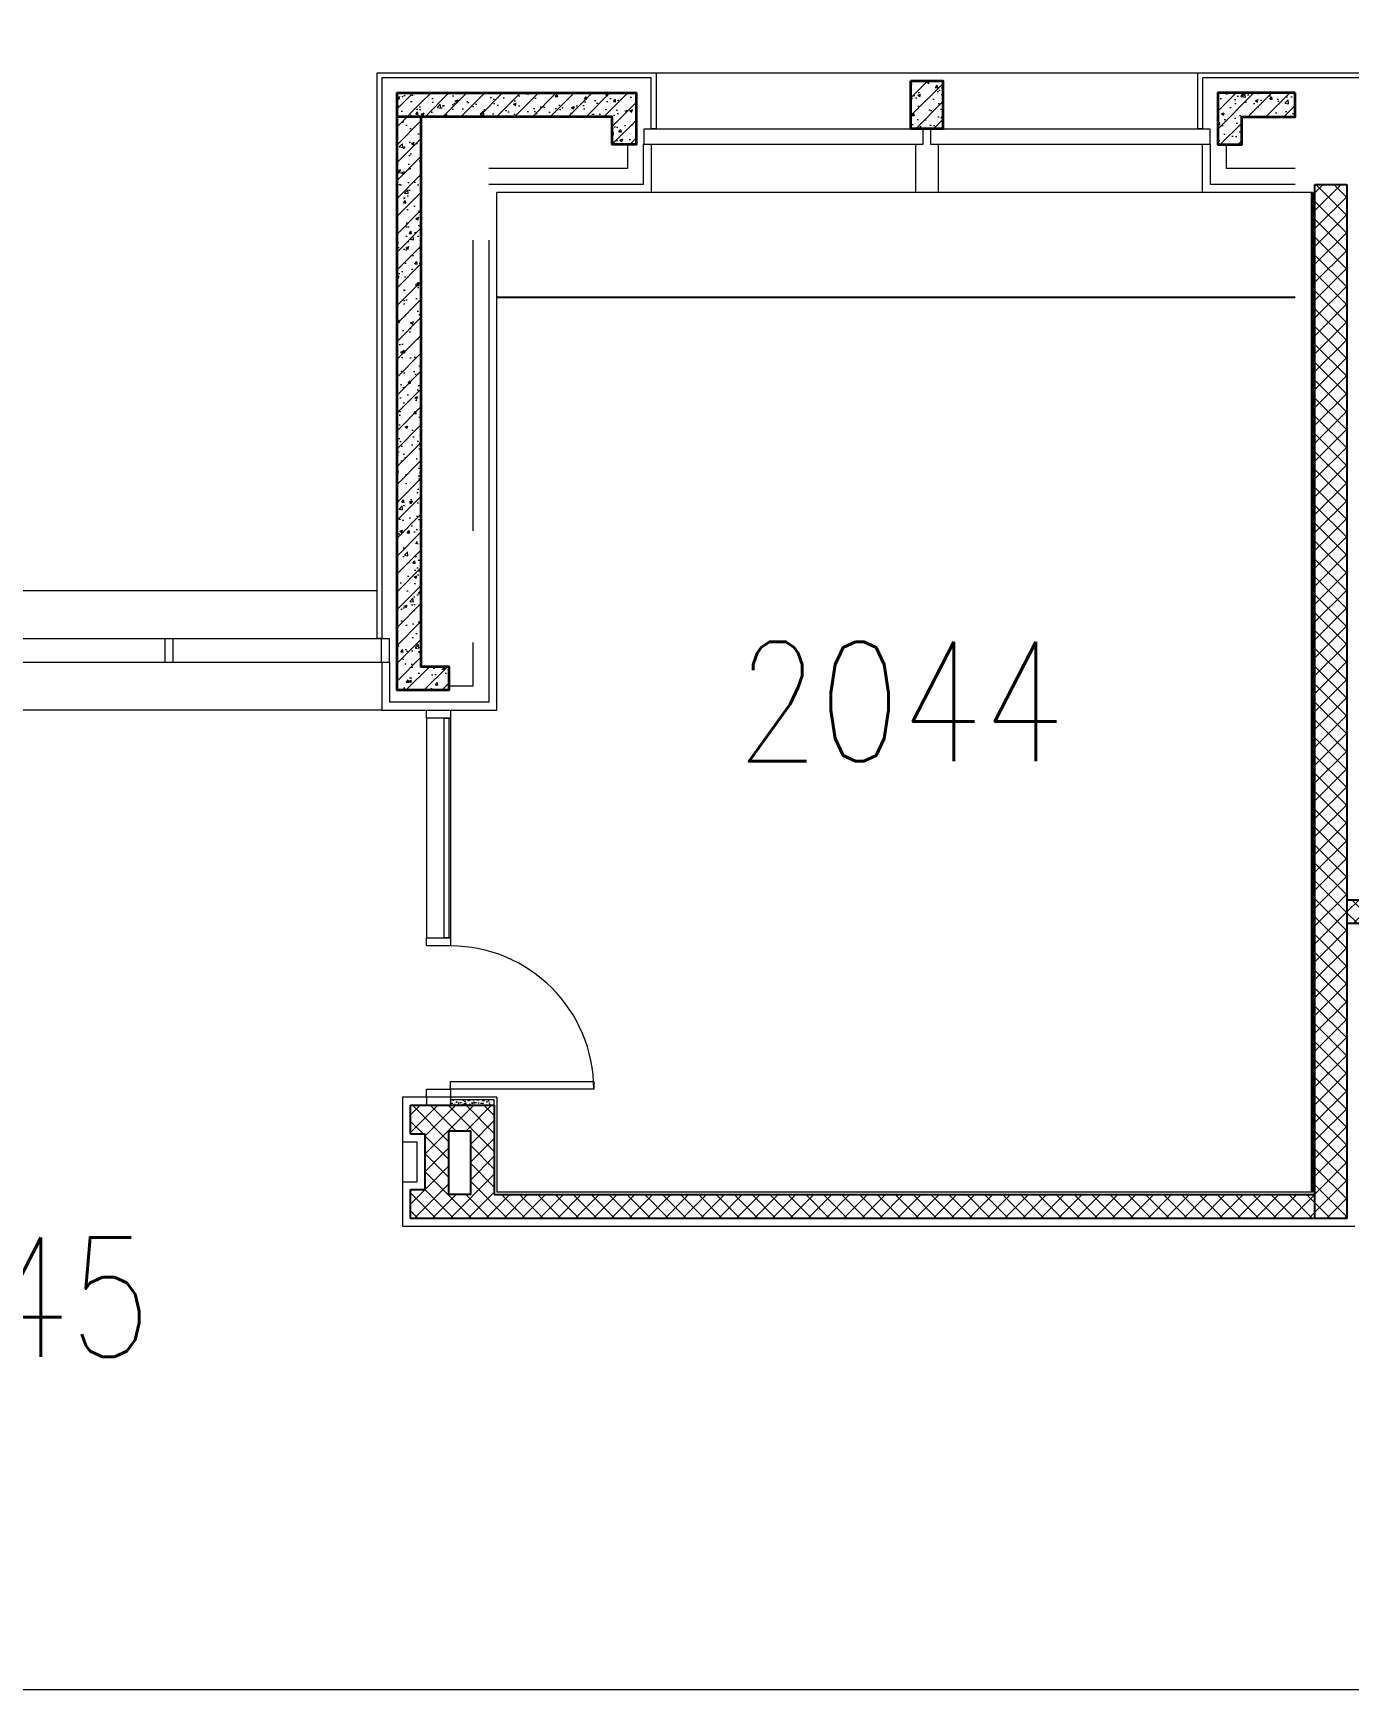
# Model space of a CAD drawing. Header units: inches. Extents: x 342932 to 557958, y 80625 to 242727.
# Drawn here: x 418023 to 426280, y 192477 to 202877 of the extents above; entities that cross this region are included whole.
import ezdxf
from ezdxf.enums import TextEntityAlignment as Align

# ---------------------------------------------------------------- set-up
doc = ezdxf.new("R2010")
doc.units = ezdxf.units.IN
doc.header["$MEASUREMENT"] = 0
doc.linetypes.add('First Floor$0$HIDDEN', pattern=[0.375, 0.25, -0.125])
for name, color, linetype, lineweight in [('0-Cubicles', 8, 'Continuous', 25), ('First Floor$0$A-G22-M-Overhead-Floors', 251, 'First Floor$0$HIDDEN', 5), ('First Floor$0$A-G250-G-Walls-Low-Level', 251, 'Continuous', 15), ('First Floor$0$A-G250-G-Walls-Precast-Concrete', 251, 'Continuous', 35), ('First Floor$0$A-G250-M-Walls-Blockwork', 7, 'Continuous', 25), ('First Floor$0$A-G252-H-Internal-Walls', 251, 'Continuous', 9), ('First Floor$0$A-G262-H-Precast-Panel', 251, 'Continuous', 5), ('First Floor$0$A-G312-M-Wall-Cladding-Panel', 7, 'Continuous', 9), ('First Floor$0$A-G312-M-Wall-Finish-Plaster', 7, 'Continuous', 15), ('First Floor$0$A-G321-M-Window', 251, 'Continuous', 9), ('First Floor$0$A-G322-M-Door', 251, 'Continuous', 15), ('First Floor$0$Z-Z001-S-Room-Name-Identification-250', 7, 'Continuous', 15)]:
    doc.layers.add(name, color=color, linetype=linetype, lineweight=lineweight)
doc.styles.add('First Floor$0$Tag-RomanS', font='romans.shx', dxfattribs={"width": 0.8})
pattern_1 = [(50, (361382.11, 239676.52), (182.18467, -15.9391), [19.05, -209.55]), (355, (361382.11, 239676.52), (-35.24283, 191.05664), [15.24, -167.64]), (100.451, (361397.3, 239675.2), (146.9425, 175.1167), [16.19, -178.09]), (46.1842, (361382.11, 239727.32), (271.07904, -42.0423), [28.575, -314.325]), (96.6356, (361404.7, 239723.82), (237.4042, 247.4256), [24.285, -267.135]), (351.184, (361382.1, 239727.32), (237.4046, 247.4251), [22.86, -251.46]), (21, (361407.51, 239714.62), (151.61488, -102.26552), [19.05, -209.55]), (326, (361407.51, 239714.62), (61.80203, 184.18797), [15.24, -167.64]), (71.4514, (361420.15, 239706.1), (213.4165, 81.92286), [16.19, -178.09]), (37.5, (361382.114, 239676.52), (3.088603, 84.55504), [0, -165.608, 0, -170.18, 0, -168.275]), (7.5, (361382.11, 239676.52), (66.81966, 100.18057), [0, -97.028, 0, -161.798, 0, -64.135]), (327.5, (361325.47, 239676.52), (135.590595, -5.728744), [0, -63.5, 0, -198.12, 0, -262.89]), (317.5, (361300.07, 239676.52), (148.12918, 25.4265), [0, -82.55, 0, -131.572, 0, -186.69])]
pattern_2 = [(45, (361382.11, 239676.52), (-56.1266, 56.1266), [])]
pattern_3 = [(45, (361382.11, 239676.52), (-56.1266, 56.1266), []), (135, (361382.11, 239676.52), (-56.1266, -56.1266), [])]

# ---------------------------------------------------------------- blocks, each defined once
blk = doc.blocks.new('First Floor$0$d05')
at = {"layer": 'First Floor$0$A-G321-M-Window', "elevation": 0}
blk.add_lwpolyline([(59277, -41100), (59277, -42480), (59247, -42480), (59247, -41100)], close=True, dxfattribs=at)
at = {"layer": 'First Floor$0$A-G322-M-Door'}
for p, q in [((59137, -41100, 0), (59137, -42480, 0)), ((59287, -41100, 0), (59287, -42480, 0))]:
    blk.add_line(p, q, dxfattribs=at)
at = {"layer": 'First Floor$0$A-G322-M-Door', "elevation": 0}
for points in [[(59287, -41100), (59137, -41100), (59137, -41050), (59287, -41050)], [(59287, -42530), (59137, -42530), (59137, -42480), (59287, -42480)], [(59287, -43480), (59137, -43480), (59137, -43430), (59287, -43430)], [(60187, -43380), (60187, -43430), (59287, -43430), (59287, -43380)]]:
    blk.add_lwpolyline(points, close=True, dxfattribs=at)
at = {"layer": 'First Floor$0$A-G322-M-Door'}
blk.add_arc((59287, -43430, 0), 900, 0, 90, dxfattribs=at)
blk = doc.blocks.new('First Floor$0$Precast 1')
at = {"layer": 'First Floor$0$A-G262-H-Precast-Panel'}
h = blk.add_hatch(dxfattribs=at)
h.set_pattern_fill('AR-CONC', color=256, style=0)
h.set_pattern_definition([(50, (-134235.87, -913.52), (182.18467, -15.93909), [19.05, -209.55]), (355, (-134235.87, -913.52), (-35.24283, 191.05664), [15.24, -167.64]), (100.451, (-134220.69, -914.85), (146.9425, 175.11669), [16.19, -178.09]), (46.1842, (-134235.87, -862.72), (271.07904, -42.04233), [28.575, -314.325]), (96.6356, (-134213.28, -866.23), (237.40423, 247.42556), [24.285, -267.135]), (351.184, (-134235.87, -862.72), (237.4046, 247.4251), [22.86, -251.46]), (21, (-134210.47, -875.42), (151.61488, -102.26552), [19.05, -209.55]), (326, (-134210.47, -875.42), (61.80203, 184.18797), [15.24, -167.64]), (71.4514, (-134197.84, -883.94), (213.4165, 81.92286), [16.19, -178.09]), (37.5, (-134235.87, -913.52), (3.088603, 84.55504), [0, -165.608, 0, -170.18, 0, -168.275]), (7.5, (-134235.87, -913.52), (66.81966, 100.180575), [0, -97.028, 0, -161.798, 0, -64.135]), (327.5, (-134292.51, -913.52), (135.590595, -5.728744), [0, -63.5, 0, -198.12, 0, -262.89]), (317.5, (-134317.91, -913.52), (148.12918, 25.42649), [0, -82.55, 0, -131.572, 0, -186.69])])
h.paths.add_polyline_path([(114, 168), (-86, 168), (-86, -132), (114, -132)])
h = blk.add_hatch(dxfattribs=at)
h.set_pattern_fill('ANSI31', color=256, scale=25, style=0)
h.set_pattern_definition([(45, (-134235.87, -913.52), (-56.1266, 56.1266), [])])
h.paths.add_polyline_path([(114, 168), (-86, 168), (-86, -132), (114, -132)])
at = {"layer": 'First Floor$0$A-G250-G-Walls-Precast-Concrete', "elevation": 0}
blk.add_lwpolyline([(-86, 168), (114, 168), (114, -132), (-86, -132)], close=True, dxfattribs=at)
blk = doc.blocks.new('First Floor$0$tag-roomname')
at = {"lineweight": 18, "ltscale": 0.01, "style": 'First Floor$0$Tag-RomanS', "width": 0.8}
blk.add_attdef('ROOM_NO_2', text='', height=3, dxfattribs=at).set_placement((0, 1.612), align=Align.MIDDLE_CENTER)
at = {"linetype": 'ByBlock', "lineweight": 15, "ltscale": 0.01, "style": 'First Floor$0$Tag-RomanS', "width": 0.8, "flags": 1}
for tag, p in [('ROOM_NAME_1', (0, -2.288)), ('ROOM_NAME_2', (0, -5.744))]:
    blk.add_attdef(tag, text='', height=2.5, dxfattribs=at).set_placement(p, align=Align.MIDDLE_CENTER)

msp = doc.modelspace()

# ---------------------------------------------------------------- hatches: boundary and pattern name
at = {"layer": 'First Floor$0$A-G252-H-Internal-Walls'}
h = msp.add_hatch(dxfattribs=at)
h.set_pattern_fill('ANSI37', color=256, scale=25, style=0)
h.set_pattern_definition(pattern_3)
h.paths.add_polyline_path([(426267.1, 201926.5), (426067.1, 201926.5), (426067.1, 195436.5), (426267.1, 195436.5)])
h = msp.add_hatch(dxfattribs=at)
h.set_pattern_fill('ANSI37', color=256, scale=25, style=0)
h.set_pattern_definition(pattern_3)
h.paths.add_polyline_path([(428037.1, 197436.5), (426267.1, 197436.5), (426267.1, 197286.5), (427887.1, 197286.5), (427887.1, 196786.5), (428037.1, 196786.5)])
h = msp.add_hatch(dxfattribs=at)
h.set_pattern_fill('ANSI37', color=256, scale=25, style=0)
h.set_pattern_definition(pattern_3)
h.paths.add_polyline_path([(426067.1, 195586.5), (420917.1, 195586.5), (420917.1, 196146.5), (420392.1, 196146.5), (420392.1, 195966.5), (420482.1, 195966.5), (420482.1, 195616.5), (420392.1, 195616.5), (420392.1, 195436.5), (426067.1, 195436.5)])
h.paths.add_polyline_path([(420767.1, 195586.5), (420632.1, 195586.5), (420632.1, 195986.5), (420767.1, 195986.5)], flags=16)
h = msp.add_hatch(dxfattribs=at)
h.set_pattern_fill('AR-CONC', color=256, scale=0.3, angle=90, style=0)
h.set_pattern_definition([(140, (361382.114, 239676.52), (4.781726, 54.6554), [5.715, -62.865]), (85, (361382.114, 239676.52), (-57.316993, -10.572848), [4.572, -50.292]), (190.451, (361382.51, 239681.076), (-52.535006, 44.08275), [4.857, -53.427]), (136.1842, (361366.874, 239676.52), (12.6127, 81.32371), [8.5725, -94.2975]), (186.6356, (361367.925, 239683.3), (-74.22767, 71.22127), [7.2855, -80.1405]), (81.184, (361366.87, 239676.52), (-74.22754, 71.22138), [6.858, -75.438]), (111, (361370.684, 239684.14), (30.679656, 45.484464), [5.715, -62.865]), (56, (361370.684, 239684.14), (-55.25639, 18.54061), [4.572, -50.292]), (161.4514, (361373.24, 239687.93), (-24.576857, 64.024947), [4.857, -53.427]), (127.5, (361382.114, 239676.522), (-25.3665117, 0.926581), [0, -49.6824, 0, -51.054, 0, -50.4825]), (97.5, (361382.114, 239676.522), (-30.054172, 20.045899), [0, -29.1084, 0, -48.5394, 0, -19.2405]), (57.5, (361382.114, 239659.53), (1.718623, 40.6771786), [0, -19.05, 0, -59.436, 0, -78.867]), (47.5, (361382.114, 239651.91), (-7.627947, 44.438754), [0, -24.765, 0, -39.4716, 0, -56.007])])
h.paths.add_polyline_path([(420917.1, 196181.5), (420642.1, 196181.5), (420642.1, 196146.5), (420917.1, 196146.5)])
at = {"layer": 'First Floor$0$A-G262-H-Precast-Panel'}
h = msp.add_hatch(dxfattribs=at)
h.set_pattern_fill('AR-CONC', color=256, style=0)
h.set_pattern_definition(pattern_1)
h.paths.add_polyline_path([(420307.1, 202501.5), (420457.1, 202501.5), (420457.1, 198901.5), (420632.1, 198901.5), (420632.1, 198751.5), (420307.1, 198751.5)])
h = msp.add_hatch(dxfattribs=at)
h.set_pattern_fill('ANSI31', color=256, scale=25, style=0)
h.set_pattern_definition(pattern_2)
h.paths.add_polyline_path([(420307.1, 202501.5), (420457.1, 202501.5), (420457.1, 198901.5), (420632.1, 198901.5), (420632.1, 198751.5), (420307.1, 198751.5)])
h = msp.add_hatch(dxfattribs=at)
h.set_pattern_fill('AR-CONC', color=256, style=0)
h.set_pattern_definition(pattern_1)
h.paths.add_polyline_path([(420457.1, 202501.5), (421807.1, 202501.5), (421807.1, 202176.5), (421657.1, 202176.5), (421657.1, 202351.5), (420457.1, 202351.5)])
h = msp.add_hatch(dxfattribs=at)
h.set_pattern_fill('ANSI31', color=256, scale=25, style=0)
h.set_pattern_definition(pattern_2)
h.paths.add_polyline_path([(420457.1, 202501.5), (421807.1, 202501.5), (421807.1, 202176.5), (421657.1, 202176.5), (421657.1, 202351.5), (420457.1, 202351.5)])
h = msp.add_hatch(dxfattribs=at)
h.set_pattern_fill('AR-CONC', color=256, style=0)
h.set_pattern_definition(pattern_1)
h.paths.add_polyline_path([(425942.1, 202351.5), (425942.1, 202501.5), (425457.1, 202501.5), (425457.1, 202176.5), (425607.1, 202176.5), (425607.1, 202351.5)])
h = msp.add_hatch(dxfattribs=at)
h.set_pattern_fill('ANSI31', color=256, scale=25, style=0)
h.set_pattern_definition(pattern_2)
h.paths.add_polyline_path([(425942.1, 202351.5), (425942.1, 202501.5), (425457.1, 202501.5), (425457.1, 202176.5), (425607.1, 202176.5), (425607.1, 202351.5)])

# ---------------------------------------------------------------- linework, layer by layer
at = {"layer": '0-Cubicles', "color": 251}
msp.add_line((425942.1, 201216.5), (420932.1, 201216.5), dxfattribs=at)
at = {"layer": 'First Floor$0$A-G22-M-Overhead-Floors'}
msp.add_line((461182.3, 192476.5, 0), (374582.1, 192476.5, 0), dxfattribs=at)
at = {"layer": 'First Floor$0$A-G250-G-Walls-Low-Level'}
for p, q in [((421932.1, 202626.5), (425332.1, 202626.5)), ((423562.1, 201876.5), (421902.1, 201876.5)), ((425362.1, 201876.5, 0), (423702.1, 201876.5)), ((420182.1, 199376.5), (413332.1, 199376.5)), ((420212.1, 198626.5), (413302.1, 198626.5))]:
    msp.add_line(p, q, dxfattribs=at)
at = {"layer": 'First Floor$0$A-G250-G-Walls-Precast-Concrete'}
msp.add_line((420457.1, 202351.5), (420307.1, 202351.5), dxfattribs=at)
msp.add_lwpolyline([(420457.1, 202351.5), (420457.1, 198901.5), (420632.1, 198901.5), (420632.1, 198751.5), (420307.1, 198751.5), (420307.1, 202501.5), (421807.1, 202501.5), (421807.1, 202176.5), (421657.1, 202176.5), (421657.1, 202351.5), (420457.1, 202351.5)], dxfattribs=at)
msp.add_lwpolyline([(425942.1, 202501.5), (425457.1, 202501.5), (425457.1, 202176.5), (425607.1, 202176.5), (425607.1, 202351.5), (425942.1, 202351.5), (425942.1, 202501.5)], close=True, dxfattribs=at)
at = {"layer": 'First Floor$0$A-G250-M-Walls-Blockwork'}
for p, q in [((426067.1, 195436.5, 0), (426067.1, 201926.5, 0)), ((426067.1, 201926.5), (426267.1, 201926.5)), ((426267.1, 201926.5), (426267.1, 195436.5, 0)), ((426267.1, 197436.5), (428037.1, 197436.5, 0)), ((427887.1, 197286.5, 0), (426267.1, 197286.5)), ((420392.1, 196146.5, 0), (420917.1, 196146.5)), ((420392.1, 195966.5, 0), (420392.1, 196146.5, 0)), ((420917.1, 196146.5), (420917.1, 195586.5, 0)), ((420392.1, 195966.5, 0), (420482.1, 195966.5, 0)), ((420482.1, 195966.5, 0), (420482.1, 195616.5, 0)), ((420392.1, 195436.5, 0), (420392.1, 195616.5, 0)), ((420392.1, 195616.5, 0), (420482.1, 195616.5, 0)), ((420917.1, 195586.5, 0), (426067.1, 195586.5, 0)), ((426267.1, 195436.5, 0), (420392.1, 195436.5, 0))]:
    msp.add_line(p, q, dxfattribs=at)
at = {"layer": 'First Floor$0$A-G250-M-Walls-Blockwork', "elevation": 0}
msp.add_lwpolyline([(420632.1, 195986.5), (420767.1, 195986.5), (420767.1, 195586.5), (420632.1, 195586.5)], close=True, dxfattribs=at)
at = {"layer": 'First Floor$0$A-G312-M-Wall-Cladding-Panel'}
for points in [[(427782.1, 202876.5), (427782.1, 202846.5), (427462.1, 202846.5), (427462.1, 202596.5), (425362.1, 202596.5), (425362.1, 202276.5), (425332.1, 202276.5), (425332.1, 202626.5), (427432.1, 202626.5), (427432.1, 202876.5), (427782.1, 202876.5)], [(420182.1, 199076.5), (420182.1, 202626.5), (421932.1, 202626.5), (421932.1, 202276.5), (421902.1, 202276.5), (421902.1, 202596.5), (420212.1, 202596.5), (420212.1, 199076.5), (420182.1, 199076.5)]]:
    msp.add_lwpolyline(points, dxfattribs=at)
at = {"layer": 'First Floor$0$A-G312-M-Wall-Finish-Plaster'}
for p, q in [((421752.1, 202176.5), (421752.1, 202026.5)), ((421857.1, 202176.5), (421852.1, 202176.5)), ((421852.1, 202176.5), (421852.1, 201926.5)), ((425362.1, 201876.5, 0), (425362.1, 202176.4, 0)), ((425407.1, 202176.4), (425412.1, 202176.4, 0)), ((425412.1, 201926.5, 0), (425412.1, 202176.4, 0)), ((425512.1, 202026.5, 0), (425512.1, 202176.4, 0)), ((421752.1, 202026.5), (420882.1, 202026.5)), ((425942.1, 202026.5, 0), (425512.1, 202026.5, 0)), ((421852.1, 201926.5), (420882.1, 201926.5)), ((426052.1, 201876.5, 0), (425362.1, 201876.5, 0)), ((425942.1, 201926.5, 0), (425412.1, 201926.5, 0)), ((420782.1, 201576.5), (420782.1, 199751.5)), ((420882.1, 201576.5), (420882.1, 198676.5)), ((420782.1, 199051.5), (420782.1, 198776.5)), ((420262.1, 198926.5), (420212.1, 198926.5)), ((420212.1, 198926.5), (420212.1, 198626.5)), ((420262.1, 198676.5), (420262.1, 198926.5)), ((420782.1, 198776.5), (420632.1, 198776.5)), ((420882.1, 198676.5), (420262.1, 198676.5)), ((420932.1, 196196.5, 0), (420342.1, 196196.5, 0)), ((420342.1, 196196.5, 0), (420342.1, 195386.5, 0)), ((420492.1, 196196.5, 0), (420492.1, 196146.5, 0)), ((420642.1, 196196.5, 0), (420642.1, 196146.5, 0)), ((420642.1, 196181.5, 0), (420917.1, 196181.5, 0)), ((420917.1, 196146.5), (420917.1, 196181.5, 0)), ((420932.1, 196196.5, 0), (420932.1, 195601.5, 0)), ((420342.1, 195916.5, 0), (420432.1, 195916.5, 0)), ((420432.1, 195916.5, 0), (420432.1, 195666.5, 0)), ((420342.1, 195666.5, 0), (420432.1, 195666.5, 0)), ((426052.1, 195601.5, 0), (420932.1, 195601.5, 0)), ((420342.1, 195386.5, 0), (426317.1, 195386.5))]:
    msp.add_line(p, q, dxfattribs=at)
at = {"layer": 'First Floor$0$A-G312-M-Wall-Finish-Plaster', "lineweight": 50, "ltscale": 0.02}
msp.add_line((426052.1, 195601.5, 0), (426052.1, 201876.5, 0), dxfattribs=at)
at = {"layer": 'First Floor$0$A-G312-M-Wall-Finish-Plaster'}
for points in [[(421902.1, 202176.5), (421902.1, 201876.5), (420932.1, 201876.5)], [(421902.1, 202176.5), (421902.1, 201876.5), (420932.1, 201876.5)], [(423702.1, 202176.4), (423702.1, 201876.5), (423562.1, 201876.5), (423562.1, 202176.5)], [(423702.1, 202176.4), (423702.1, 201876.5), (423562.1, 201876.5), (423562.1, 202176.5)], [(420212.1, 198626.5), (420212.1, 198626.5), (420932.1, 198626.5), (420932.1, 201876.5)], [(420257.1, 198626.5), (420257.1, 198626.5), (420932.1, 198626.5), (420932.1, 201876.5)]]:
    msp.add_lwpolyline(points, dxfattribs=at)
at = {"layer": 'First Floor$0$A-G312-M-Wall-Finish-Plaster', "elevation": 0}
msp.add_lwpolyline([(425942.1, 201876.5), (425942.1, 201876.5)], dxfattribs=at)
at = {"layer": 'First Floor$0$A-G321-M-Window'}
for p, q in [((418851.4, 198926.5), (418851.4, 199076.5)), ((418901.4, 198926.5), (418901.4, 199076.5)), ((420207.1, 199076.5), (420207.1, 198926.5))]:
    msp.add_line(p, q, dxfattribs=at)
for points in [[(423607.1, 202176.5), (421857.1, 202176.5), (421857.1, 202276.5), (423607.1, 202276.5)], [(425407.1, 202176.4), (423657.1, 202176.4), (423657.1, 202276.5), (425407.1, 202276.5)], [(420257.1, 198926.5), (413257.1, 198926.5), (413257.1, 199076.5), (420257.1, 199076.5)]]:
    msp.add_lwpolyline(points, close=True, dxfattribs=at)

# ---------------------------------------------------------------- block references
at = {"layer": 'First Floor$0$A-G250-G-Walls-Precast-Concrete'}
msp.add_blockref('First Floor$0$Precast 1', (423618, 202408.4, 0), dxfattribs=at)
at = {"layer": 'First Floor$0$A-G322-M-Door'}
msp.add_blockref('First Floor$0$d05', (361354.6, 239676.5, 0), dxfattribs=at)
at = {"layer": 'First Floor$0$Z-Z001-S-Room-Name-Identification-250'}
ref = msp.add_blockref('First Floor$0$tag-roomname', (423467.1, 198278.1, 0), dxfattribs=dict(at, xscale=250, yscale=250, zscale=250))
ref.add_attrib('ROOM_NO_2', '2044', dxfattribs={"layer": '0', "lineweight": 18, "ltscale": 0.01, "height": 750, "style": 'First Floor$0$Tag-RomanS', "width": 0.8}).set_placement((423467.1, 198681, 0), align=Align.MIDDLE_CENTER)
ref = msp.add_blockref('First Floor$0$tag-roomname', (417737.7, 194539.2), dxfattribs=dict(at, xscale=250, yscale=250, zscale=250))
ref.add_attrib('ROOM_NO_2', '2045', dxfattribs={"layer": '0', "lineweight": 18, "ltscale": 0.01, "height": 750, "style": 'First Floor$0$Tag-RomanS', "width": 0.8}).set_placement((417737.7, 194942.1), align=Align.MIDDLE_CENTER)

doc.saveas('drawing.dxf')
